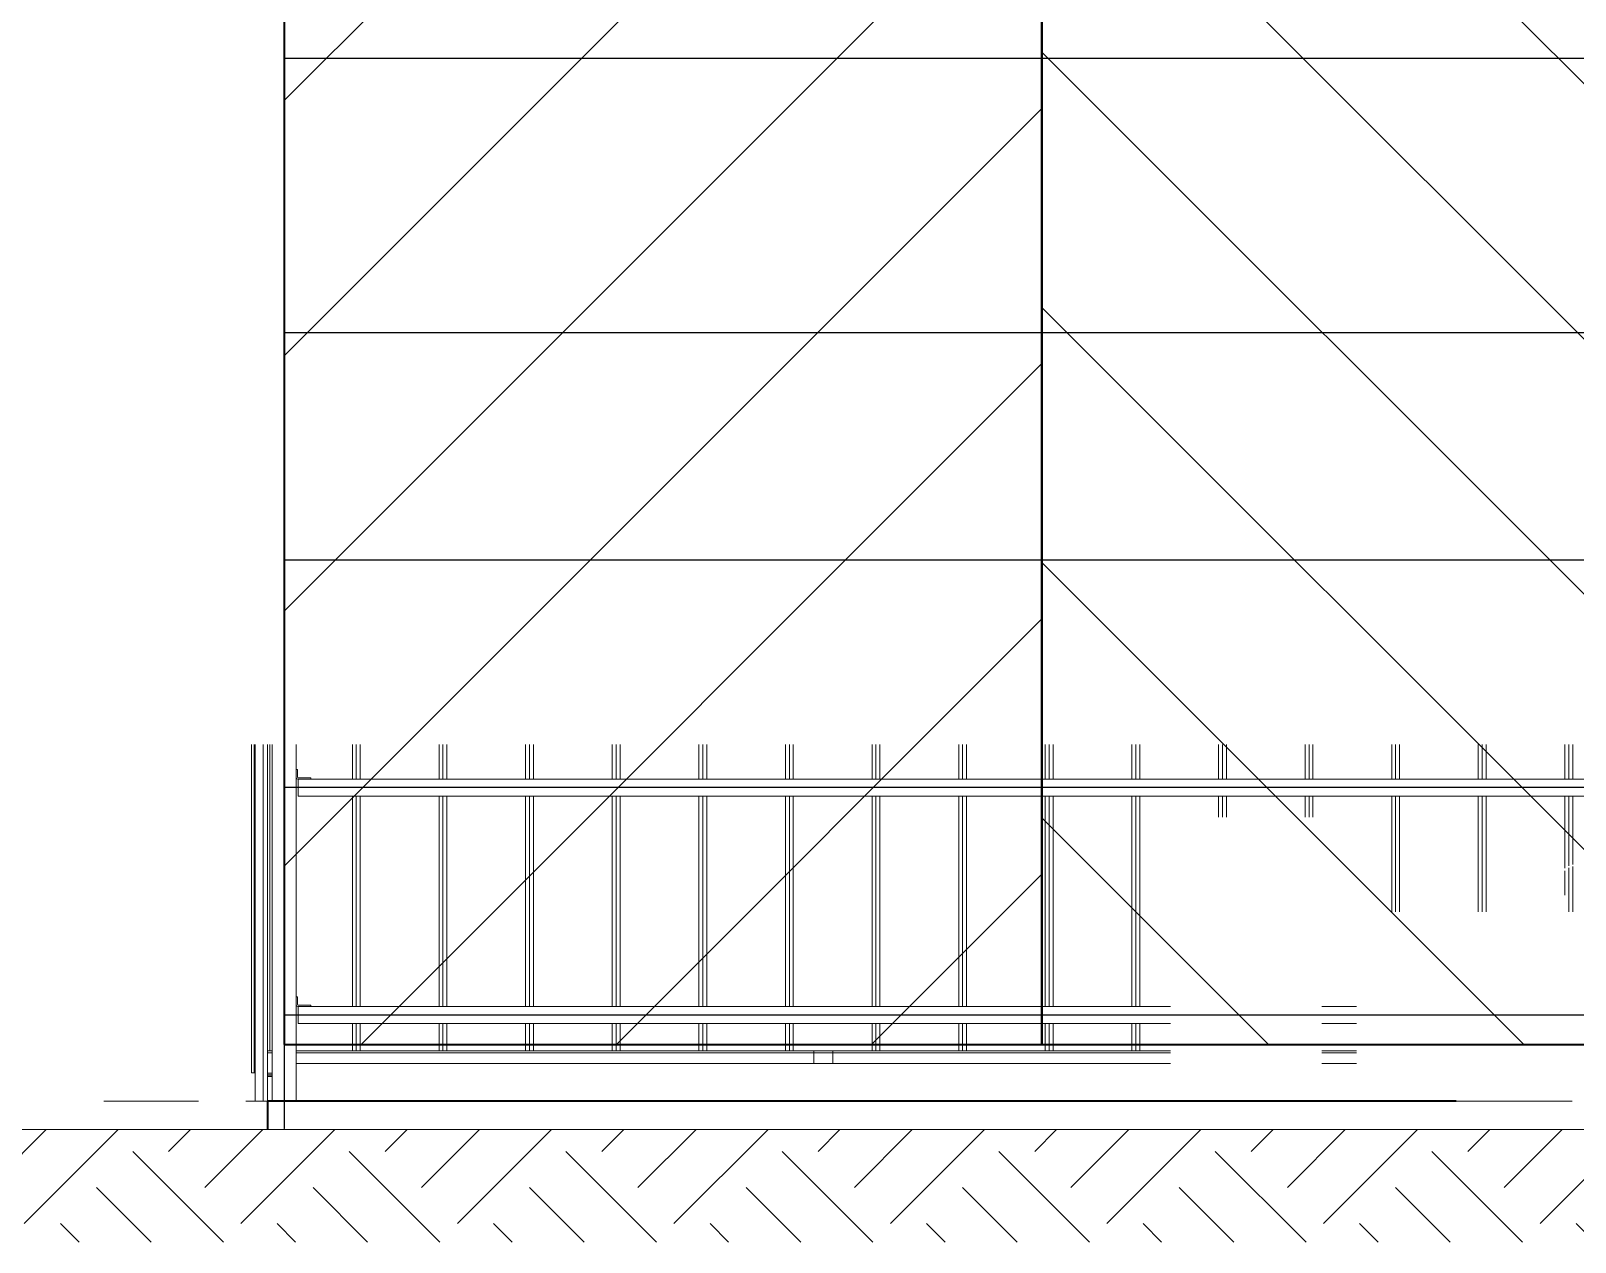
# Model space of a CAD drawing. Header units: metres. Extents: x -5.1 to 74.4, y -0.9 to 14.
# Drawn here: x 52.44 to 60.59, y -0.74 to 5.65 of the extents above; entities that cross this region are included whole.
import ezdxf

# ---------------------------------------------------------------- set-up
doc = ezdxf.new("R2010")
doc.units = ezdxf.units.M
doc.linetypes.add('Center', pattern=[2, 0.5, -0.25, 1, -0.25])
doc.linetypes.add('Dash dot', pattern=[1.05, 0.5, -0.25, 0.05, -0.25])
for name, color, linetype, lineweight in [('1', 7, 'Continuous', 18), ('2', 7, 'Continuous', 9), ('A LARGUEROS', 7, 'Continuous', 9), ('A-DETL-GENF', 7, 'Continuous', 18), ('A-EJES', 7, 'Continuous', 18), ('A-MURO', 7, 'Continuous', 25), ('A-NIVELES LINEA_', 7, 'Continuous', 18), ('A-PISO', 7, 'Continuous', 18), ('GMI-COLUMNAS', 7, 'Continuous', 18)]:
    doc.layers.add(name, color=color, linetype=linetype, lineweight=lineweight)
doc.layers.add('ATR-ACHURADO', color=9, linetype='Continuous')
doc.layers.add('ATR-AREAS', color=1, linetype='Continuous')

# ---------------------------------------------------------------- blocks, each defined once
blk = doc.blocks.new('ESQUINERO_EXTERIOR_90__CAL24_MUROS_GMI_P026CHP001 - ESQUINERO EXTERIOR 90_-1493350-CORTE LONGITUDINAL')
at = {"layer": '1', "lineweight": 5}
for p, q in [((-0.1723, 1.8833), (-0.1723, 0.15)), ((-0.1584, 1.8833), (-0.1584, 0.15)), ((-0.1584, 0.15), (-0.1723, 0.15)), ((-0.1529, 0.15), (-0.1584, 0.15))]:
    blk.add_line(p, q, dxfattribs=at)
blk = doc.blocks.new('MoldurasCal24-Muros-GMI-P026TLK011-Laminación - GOTERO CON PENDIENTE-1502474-CORTE LONGITUDINAL')
at = {"layer": '1', "lineweight": 5}
for p, q in [((-0.0635, 0.2654), (-0.0889, 0.2654)), ((-0.0889, 0.2554), (-0.0635, 0.2554)), ((2.8956, 0.2654), (0.0635, 0.2654)), ((0.0635, 0.2554), (2.8956, 0.2554)), ((2.8956, 0.2654), (2.8956, 0.2554)), ((2.8956, 0.2554), (2.8956, 0.2)), ((-0.0889, 0.149), (-0.0635, 0.149)), ((-0.0889, 0.1387), (-0.0635, 0.1387)), ((-0.0889, 0.138), (-0.0635, 0.138)), ((-0.0889, 0.1309), (-0.0635, 0.1309))]:
    blk.add_line(p, q, dxfattribs=at)
blk = doc.blocks.new('MoldurasCal24-Muros-GMI-P026TLK011-Laminación - GOTERO CON PENDIENTE-V38-CORTE LONGITUDINAL')
at = {"layer": '1', "lineweight": 5}
for p, q in [((2.7956, 0.2554), (2.7956, 0.2654)), ((4.6776, 0.2654), (2.7956, 0.2654)), ((2.7956, 0.2), (2.7956, 0.2554)), ((2.7956, 0.2554), (4.6776, 0.2554)), ((5.6594, 0.2654), (5.4776, 0.2654)), ((5.4776, 0.2554), (5.6594, 0.2554))]:
    blk.add_line(p, q, dxfattribs=at)
blk = doc.blocks.new('MontenC-Calibre14-GMI 1 - MONTEN _C_ 10_ CAL14 CON CLIPS A COLUMNA-V45-CORTE LONGITUDINAL')
at = {"layer": '2', "color": 8, "lineweight": 5, "true_color": 0x808080}
for p, q in [((0.0699, 0.551), (0.0635, 0.551)), ((0.0699, 0.5102), (0.0699, 0.551)), ((0.0717, 0.5), (0.1395, 0.5)), ((0.1395, 0.5064), (0.0737, 0.5064)), ((0.1395, 0.5), (0.1395, 0.5064))]:
    blk.add_line(p, q, dxfattribs=at)
for centre, radius in [((0.0717, 0.5083), 0.00825), ((0.0737, 0.5102), 0.00379)]:
    blk.add_arc(centre, radius, 180, 270, dxfattribs=at)
at = {"layer": 'A LARGUEROS', "color": 8, "lineweight": 5, "true_color": 0x808080}
for p, q in [((4.6776, 0.5), (0.0735, 0.5)), ((0.0735, 0.4941), (0.0735, 0.5)), ((0.0735, 0.4941), (0.0735, 0.417)), ((5.6594, 0.5), (5.4776, 0.5)), ((0.0735, 0.4111), (0.0735, 0.417)), ((0.0735, 0.4111), (4.6776, 0.4111)), ((5.4776, 0.4111), (5.6594, 0.4111))]:
    blk.add_line(p, q, dxfattribs=at)
blk = doc.blocks.new('MontenC-Calibre14-GMI 1 - MONTEN _C_ 10_ CAL14 CON CLIPS A COLUMNA-V47-CORTE LONGITUDINAL')
at = {"layer": '2', "color": 8, "lineweight": 5, "true_color": 0x808080}
for p, q in [((0.0699, 1.751), (0.0635, 1.751)), ((0.0699, 1.7102), (0.0699, 1.751)), ((7.9048, 1.751), (7.8984, 1.751)), ((7.8984, 1.751), (7.8984, 1.7102)), ((7.9048, 1.7082), (7.9048, 1.751)), ((0.0717, 1.7), (0.1395, 1.7)), ((0.1395, 1.7064), (0.0737, 1.7064)), ((0.1395, 1.7), (0.1395, 1.7064)), ((7.8946, 1.7064), (7.8288, 1.7064)), ((7.8288, 1.7064), (7.8288, 1.7)), ((7.8288, 1.7), (7.8965, 1.7))]:
    blk.add_line(p, q, dxfattribs=at)
for centre, radius, start, end in [((0.0717, 1.7082), 0.00825, 180, 270), ((0.0737, 1.7102), 0.00379, 180, 270), ((7.8946, 1.7102), 0.00379, 270, 0), ((7.8965, 1.7082), 0.00825, 270, 0)]:
    blk.add_arc(centre, radius, start, end, dxfattribs=at)
at = {"layer": 'A LARGUEROS', "color": 8, "lineweight": 5, "true_color": 0x808080}
for p, q in [((7.3172, 1.7), (0.0735, 1.7)), ((0.0735, 1.6941), (0.0735, 1.7)), ((0.0735, 1.6941), (0.0735, 1.617)), ((7.8948, 1.7), (7.3553, 1.7)), ((7.8948, 1.7), (7.8948, 1.6941)), ((7.8948, 1.617), (7.8948, 1.6941)), ((0.0735, 1.6111), (0.0735, 1.617)), ((0.0735, 1.6111), (7.3172, 1.6111)), ((7.3553, 1.6111), (7.8948, 1.6111)), ((7.8948, 1.617), (7.8948, 1.6111))]:
    blk.add_line(p, q, dxfattribs=at)
blk = doc.blocks.new('IR - W14X22-1580922-CORTE LONGITUDINAL')
at = {"layer": 'GMI-COLUMNAS'}
for p, q in [((-0.0635, 9.65), (-0.0635, 9.6067)), ((0.0635, 9.65), (-0.0635, 9.65)), ((0.0635, 9.65), (0.0635, 9.6048)), ((-0.0635, 9.6029), (-0.0635, 9.3025)), ((0.0635, 9.6029), (0.0635, 9.3025)), ((-0.0635, 9.3), (-0.0635, 6.0546)), ((0.0635, 9.3), (0.0635, 6.0546)), ((-0.0635, 1.8833), (-0.0635, 0)), ((0.0635, 1.8833), (0.0635, 0))]:
    blk.add_line(p, q, dxfattribs=at)
blk = doc.blocks.new('Lamina_Laminación_KR18 - Lamina_Laminación_KR18-1586212-CORTE LONGITUDINAL')
at = {"layer": '1', "color": 254, "lineweight": 5, "true_color": 0xe5e5e5}
for p, q in [((-0.1529, 6.0546), (-0.1529, 9.3)), ((-0.1111, 6.0546), (-0.1111, 9.3)), ((-0.0889, 6.0546), (-0.0889, 9.3)), ((-0.1529, 0), (-0.1529, 1.8833)), ((-0.1111, 0), (-0.1111, 1.8833)), ((-0.0889, 0), (-0.0889, 1.8833)), ((-0.1111, 0), (-0.1529, 0)), ((-0.0889, 0), (-0.1111, 0))]:
    blk.add_line(p, q, dxfattribs=at)

msp = doc.modelspace()

# ---------------------------------------------------------------- hatches: boundary and pattern name
at = {"layer": 'A-DETL-GENF', "lineweight": 9, "true_color": 0xc0c0c0}
h = msp.add_hatch(dxfattribs=at)
h.set_pattern_fill('FP_6', color=9, style=0, pattern_type=2)
h.set_pattern_definition([(45, (69.16626, 0.8775), (0, 1.142996), [0.80822, -0.80822]), (45, (69.35726, 0.687), (0, 1.142996), [0.80822, -0.80822]), (45, (69.54726, 0.4965), (0, 1.142996), [0.80822, -0.80822]), (315, (69.73826, 0.4965), (1.142996, 0), [0.80822, -0.80822]), (315, (69.92826, 0.687), (1.142996, 0), [0.80822, -0.80822]), (315, (70.11926, 0.8775), (1.142996, 0), [0.80822, -0.80822])])
h.paths.add_polyline_path([(60.5722, -0.7435), (70.2271, -0.7435), (70.2271, -0.15), (36.0327, -0.15), (36.0327, -0.7435), (59.4995, -0.7435)])
at = {"layer": 'ATR-ACHURADO'}
h = msp.add_hatch(dxfattribs=at)
h.set_pattern_fill('ANSI31', scale=0.3, angle=90)
h.paths.add_polyline_path([(57.775, 0.3), (65.775, 0.3), (65.775, 10.2264), (57.775, 9.8236)])
h = msp.add_hatch(dxfattribs=at)
h.set_pattern_fill('ANSI31', scale=0.3)
h.paths.add_polyline_path([(53.775, 0.3), (57.775, 0.3), (57.775, 9.8236), (53.775, 9.6223)])

# ---------------------------------------------------------------- linework, layer by layer
at = {"color": 6}
msp.add_line((53.7753, 9.4777), (53.775, -0.1447), dxfattribs=at)
for points in [[(53.7753, 5.5055), (69.7753, 5.5055)], [(69.7753, 4.0555), (53.7753, 4.0555)], [(69.7753, 2.8555), (53.7753, 2.8555)], [(69.7753, 1.6555), (53.7753, 1.6555)], [(53.7753, 0.4555), (53.8488, 0.4555), (69.7753, 0.4555)]]:
    msp.add_lwpolyline(points, dxfattribs=at)
at = {"layer": '1', "color": 254, "lineweight": 5, "true_color": 0xe5e5e5}
for p, q in [((53.6984, 0.2654), (53.6984, 1.8833)), ((54.1349, 1.7), (54.1349, 1.8833)), ((54.1556, 1.8833), (54.1556, 1.7)), ((54.1556, 1.7), (54.1556, 1.8833)), ((54.1763, 1.7), (54.1763, 1.8833)), ((54.5921, 1.7), (54.5921, 1.8833)), ((54.6128, 1.8833), (54.6128, 1.7)), ((54.6128, 1.7), (54.6128, 1.8833)), ((54.6335, 1.7), (54.6335, 1.8833)), ((55.0493, 1.6998), (55.0493, 1.8833)), ((55.07, 1.8833), (55.07, 1.6998)), ((55.07, 1.6998), (55.07, 1.8833)), ((55.0907, 1.6998), (55.0907, 1.8833)), ((55.5065, 1.6998), (55.5065, 1.8833)), ((55.5272, 1.8833), (55.5272, 1.6998)), ((55.5272, 1.6998), (55.5272, 1.8833)), ((55.5479, 1.6998), (55.5479, 1.8833)), ((55.9637, 1.6998), (55.9637, 1.8833)), ((55.9844, 1.8833), (55.9844, 1.6998)), ((55.9844, 1.6998), (55.9844, 1.8833)), ((56.0051, 1.6998), (56.0051, 1.8833)), ((56.4209, 1.6998), (56.4209, 1.8833)), ((56.4416, 1.8833), (56.4416, 1.6998)), ((56.4416, 1.6998), (56.4416, 1.8833)), ((56.4623, 1.6998), (56.4623, 1.8833)), ((56.8781, 1.6998), (56.8781, 1.8833)), ((56.8988, 1.8833), (56.8988, 1.6998)), ((56.8988, 1.6998), (56.8988, 1.8833)), ((56.9195, 1.6998), (56.9195, 1.8833)), ((57.3353, 1.6998), (57.3353, 1.8833)), ((57.356, 1.8833), (57.356, 1.6998)), ((57.356, 1.6998), (57.356, 1.8833)), ((57.3767, 1.6998), (57.3767, 1.8833)), ((57.7925, 1.6998), (57.7925, 1.8833)), ((57.8132, 1.8833), (57.8132, 1.6998)), ((57.8132, 1.6998), (57.8132, 1.8833)), ((57.8339, 1.6998), (57.8339, 1.8833)), ((58.2497, 1.6998), (58.2497, 1.8833)), ((58.2704, 1.8833), (58.2704, 1.6998)), ((58.2704, 1.6998), (58.2704, 1.8833)), ((58.2911, 1.6998), (58.2911, 1.8833)), ((58.7069, 1.6998), (58.7069, 1.8833)), ((58.7276, 1.8833), (58.7276, 1.6998)), ((58.7276, 1.6998), (58.7276, 1.8833)), ((58.7483, 1.6998), (58.7483, 1.8833)), ((59.1641, 1.6998), (59.1641, 1.8833)), ((59.1848, 1.8833), (59.1848, 1.6998)), ((59.1848, 1.6998), (59.1848, 1.8833)), ((59.2055, 1.6998), (59.2055, 1.8833)), ((59.6213, 1.6996), (59.6213, 1.8833)), ((59.642, 1.8833), (59.642, 1.6996)), ((59.642, 1.6996), (59.642, 1.8833)), ((59.6627, 1.6996), (59.6627, 1.8833)), ((60.0785, 1.6997), (60.0785, 1.8833)), ((60.0992, 1.8833), (60.0992, 1.6997)), ((60.0992, 1.6997), (60.0992, 1.8833)), ((60.1199, 1.6997), (60.1199, 1.8833)), ((60.5357, 1.6997), (60.5357, 1.8833)), ((60.5564, 1.8833), (60.5564, 1.6997)), ((60.5564, 1.6997), (60.5564, 1.8833)), ((60.5771, 1.6997), (60.5771, 1.8833)), ((54.1349, 0.5), (54.1349, 1.6111)), ((54.1556, 1.6111), (54.1556, 0.5)), ((54.1556, 0.5), (54.1556, 1.6111)), ((54.1763, 0.5), (54.1763, 1.6111)), ((54.5921, 0.5), (54.5921, 1.6111)), ((54.6128, 1.6111), (54.6128, 0.5)), ((54.6128, 0.5), (54.6128, 1.6111)), ((54.6335, 0.5), (54.6335, 1.6111)), ((55.0493, 0.4998), (55.0493, 1.6111)), ((55.07, 1.6111), (55.07, 0.4998)), ((55.07, 0.4998), (55.07, 1.6111)), ((55.0907, 0.4998), (55.0907, 1.6111)), ((55.5065, 0.4998), (55.5065, 1.6111)), ((55.5272, 1.6111), (55.5272, 0.4998)), ((55.5272, 0.4998), (55.5272, 1.6111)), ((55.5479, 0.4998), (55.5479, 1.6111)), ((55.9637, 0.4998), (55.9637, 1.6111)), ((55.9844, 1.6111), (55.9844, 0.4998)), ((55.9844, 0.4998), (55.9844, 1.6111)), ((56.0051, 0.4998), (56.0051, 1.6111)), ((56.4209, 0.4998), (56.4209, 1.6111)), ((56.4416, 1.6111), (56.4416, 0.4998)), ((56.4416, 0.4998), (56.4416, 1.6111)), ((56.4623, 0.4998), (56.4623, 1.6111)), ((56.8781, 0.4998), (56.8781, 1.6111)), ((56.8988, 1.6111), (56.8988, 0.4998)), ((56.8988, 0.4998), (56.8988, 1.6111)), ((56.9195, 0.4998), (56.9195, 1.6111)), ((57.3353, 0.4998), (57.3353, 1.6111)), ((57.356, 1.6111), (57.356, 0.4998)), ((57.356, 0.4998), (57.356, 1.6111)), ((57.3767, 0.4998), (57.3767, 1.6111)), ((57.7925, 0.4998), (57.7925, 1.6111)), ((57.8132, 1.6111), (57.8132, 0.4998)), ((57.8132, 0.4998), (57.8132, 1.6111)), ((57.8339, 0.4998), (57.8339, 1.6111)), ((58.2497, 0.4998), (58.2497, 1.6111)), ((58.2704, 1.6111), (58.2704, 0.4998)), ((58.2704, 0.4998), (58.2704, 1.6111)), ((58.2911, 0.4998), (58.2911, 1.6111)), ((58.7069, 1.5), (58.7069, 1.6111)), ((58.7276, 1.6111), (58.7276, 1.5)), ((58.7276, 1.5), (58.7276, 1.6111)), ((58.7483, 1.5), (58.7483, 1.6111)), ((59.1641, 1.5), (59.1641, 1.6111)), ((59.1848, 1.6111), (59.1848, 1.5)), ((59.1848, 1.5), (59.1848, 1.6111)), ((59.2055, 1.5), (59.2055, 1.6111)), ((59.6213, 1), (59.6213, 1.6111)), ((59.642, 1.6111), (59.642, 1)), ((59.642, 1), (59.642, 1.6111)), ((59.6627, 1), (59.6627, 1.6111)), ((60.0785, 1), (60.0785, 1.6111)), ((60.0992, 1.6111), (60.0992, 1)), ((60.0992, 1), (60.0992, 1.6111)), ((60.1199, 1), (60.1199, 1.6111)), ((60.5357, 1.2301), (60.5357, 1.6111)), ((60.5564, 1.6111), (60.5564, 1.2432)), ((60.5564, 1.2432), (60.5564, 1.6111)), ((60.5771, 1.2487), (60.5771, 1.6111)), ((60.5564, 1.2324), (60.5564, 1)), ((60.5564, 1), (60.5564, 1.2324)), ((60.5771, 1), (60.5771, 1.239)), ((60.5357, 1.0878), (60.5357, 1.2165)), ((54.1349, 0.2654), (54.1349, 0.4111)), ((54.1556, 0.4111), (54.1556, 0.2654)), ((54.1556, 0.2654), (54.1556, 0.4111)), ((54.1763, 0.2654), (54.1763, 0.4111)), ((54.5921, 0.2654), (54.5921, 0.4111)), ((54.6128, 0.4111), (54.6128, 0.2654)), ((54.6128, 0.2654), (54.6128, 0.4111)), ((54.6335, 0.2654), (54.6335, 0.4111)), ((55.0493, 0.2654), (55.0493, 0.4111)), ((55.07, 0.4111), (55.07, 0.2654)), ((55.07, 0.2654), (55.07, 0.4111)), ((55.0907, 0.2654), (55.0907, 0.4111)), ((55.5065, 0.2654), (55.5065, 0.4111)), ((55.5272, 0.4111), (55.5272, 0.2654)), ((55.5272, 0.2654), (55.5272, 0.4111)), ((55.5479, 0.2654), (55.5479, 0.4111)), ((55.9637, 0.2654), (55.9637, 0.4111)), ((55.9844, 0.4111), (55.9844, 0.2654)), ((55.9844, 0.2654), (55.9844, 0.4111)), ((56.0051, 0.2654), (56.0051, 0.4111)), ((56.4209, 0.2654), (56.4209, 0.4111)), ((56.4416, 0.4111), (56.4416, 0.2654)), ((56.4416, 0.2654), (56.4416, 0.4111)), ((56.4623, 0.2654), (56.4623, 0.4111)), ((56.8781, 0.2654), (56.8781, 0.4111)), ((56.8988, 0.4111), (56.8988, 0.2654)), ((56.8988, 0.2654), (56.8988, 0.4111)), ((56.9195, 0.2654), (56.9195, 0.4111)), ((57.3353, 0.2654), (57.3353, 0.4111)), ((57.356, 0.4111), (57.356, 0.2654)), ((57.356, 0.2654), (57.356, 0.4111)), ((57.3767, 0.2654), (57.3767, 0.4111)), ((57.7925, 0.2654), (57.7925, 0.4111)), ((57.8132, 0.4111), (57.8132, 0.2654)), ((57.8132, 0.2654), (57.8132, 0.4111)), ((57.8339, 0.2654), (57.8339, 0.4111)), ((58.2497, 0.2654), (58.2497, 0.4111)), ((58.2704, 0.4111), (58.2704, 0.2654)), ((58.2704, 0.2654), (58.2704, 0.4111)), ((58.2911, 0.2654), (58.2911, 0.4111))]:
    msp.add_line(p, q, dxfattribs=at)
at = {"layer": '1'}
msp.add_line((70.2271, -0.15), (36.0327, -0.15), dxfattribs=at)
at = {"layer": 'A-EJES', "color": 253, "linetype": 'Dash dot', "true_color": 0xaaaaaa}
msp.add_line((53.7753, -0.15), (53.7753, 9.3), dxfattribs=at)
at = {"layer": 'A-MURO', "color": 9, "lineweight": 5, "true_color": 0xc0c0c0}
for p, q in [((58.4528, 0.2), (53.8388, 0.2)), ((59.4346, 0.2), (59.2528, 0.2))]:
    msp.add_line(p, q, dxfattribs=at)
at = {"layer": 'A-NIVELES LINEA_', "linetype": 'Center'}
msp.add_line((52.8231, 0), (73.2527, 0), dxfattribs=at)
at = {"layer": 'A-PISO', "lineweight": 35}
for p, q in [((59.9617, 0), (53.6864, 0)), ((53.6864, 0), (53.6864, -0.15))]:
    msp.add_line(p, q, dxfattribs=at)
at = {"layer": 'ATR-AREAS', "lineweight": 35}
for points in [[(57.775, 0.3), (65.775, 0.3), (65.775, 10.2264), (57.775, 9.8236)], [(53.775, 0.3), (57.775, 0.3), (57.775, 9.8236), (53.775, 9.6223)]]:
    msp.add_lwpolyline(points, close=True, dxfattribs=at)

# ---------------------------------------------------------------- block references
at = {"layer": '1', "color": 254, "lineweight": 5, "true_color": 0xe5e5e5}
msp.add_blockref('Lamina_Laminación_KR18 - Lamina_Laminación_KR18-1586212-CORTE LONGITUDINAL', (53.7753, 0), dxfattribs=at)
at = {"layer": '1', "lineweight": 5}
for name in ['ESQUINERO_EXTERIOR_90__CAL24_MUROS_GMI_P026CHP001 - ESQUINERO EXTERIOR 90_-1493350-CORTE LONGITUDINAL', 'MoldurasCal24-Muros-GMI-P026TLK011-Laminación - GOTERO CON PENDIENTE-1502474-CORTE LONGITUDINAL', 'MoldurasCal24-Muros-GMI-P026TLK011-Laminación - GOTERO CON PENDIENTE-V38-CORTE LONGITUDINAL']:
    msp.add_blockref(name, (53.7753, 0), dxfattribs=at)
at = {"layer": 'A LARGUEROS', "color": 8, "lineweight": 5, "true_color": 0x808080}
for name in ['MontenC-Calibre14-GMI 1 - MONTEN _C_ 10_ CAL14 CON CLIPS A COLUMNA-V47-CORTE LONGITUDINAL', 'MontenC-Calibre14-GMI 1 - MONTEN _C_ 10_ CAL14 CON CLIPS A COLUMNA-V45-CORTE LONGITUDINAL']:
    msp.add_blockref(name, (53.7753, 0), dxfattribs=at)
at = {"layer": 'GMI-COLUMNAS'}
msp.add_blockref('IR - W14X22-1580922-CORTE LONGITUDINAL', (53.7753, 0), dxfattribs=at)

doc.saveas('drawing.dxf')
